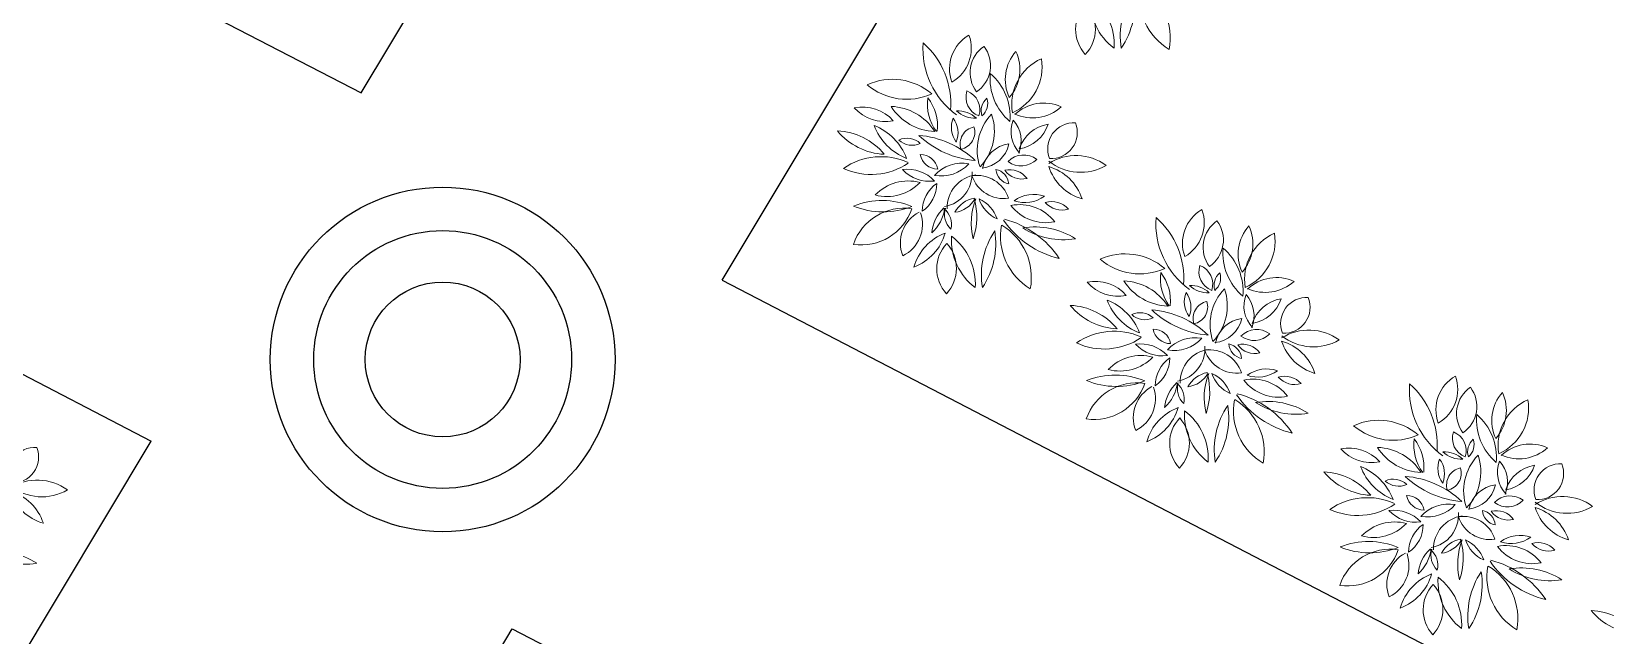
# Model space of a CAD drawing. Header units: millimetres. Extents: x 587797 to 2274247, y 1711 to 439204.
# Drawn here: x 2023710 to 2046969, y 330955 to 339884 of the extents above; entities that cross this region are included whole.
import ezdxf

# ---------------------------------------------------------------- set-up
doc = ezdxf.new("R2010")
doc.units = ezdxf.units.MM
doc.layers.add('finiture', color=7, linetype='Continuous', lineweight=20)

msp = doc.modelspace()

# ---------------------------------------------------------------- linework, layer by layer
for p, q in [((2028579.47, 338978.388), (2037467.158, 353753.559)), ((2033914.043, 336206.629), (2042694.832, 350826.684)), ((2011734.069, 347686.216), (2028579.47, 338978.388)), ((2007022.373, 343417.543), (2025480.697, 333826.891)), ((2033914.043, 336206.629), (2060408.55, 322460.865)), ((2016699.908, 319206.835), (2025480.697, 333826.891)), ((2021927.582, 316279.961), (2030815.27, 331055.131)), ((2030815.27, 331055.131), (2057680.301, 317117.194))]:
    msp.add_line(p, q)
for radius in [2547.066, 1905.431, 1144.418]:
    msp.add_circle((2029785.87, 335035.313), radius)
at = {"layer": 'finiture'}
for centre, radius, start, end in [((2040985.102, 340393.614), 903.437, 169.5840442, 239.1601022), ((2039634.093, 339784.914), 903.437, 349.3480122, 58.9240712), ((2039687.814, 339912.977), 548.27, 136.8859672, 222.3226672), ((2038882.208, 339918.541), 548.27, 316.8859672, 42.3226672), ((2040234.978, 340337.122), 877.678, 176.3189122, 233.0898182), ((2038832.011, 339691.7), 877.678, 356.3189122, 53.0898182), ((2040966.512, 339821.49), 1167.491, 146.1549402, 189.2106112), ((2038844.417, 340284.85), 1167.491, 326.1549402, 9.2106112), ((2037850.653, 339332.76), 575.026, 120.0128832, 200.0354962), ((2037022.801, 339633.677), 575.026, 300.0128832, 20.0354962), ((2038081.563, 339622.272), 1198.988, 175.6138802, 234.1810692), ((2036096.174, 338811.965), 1198.988, 355.6138802, 48.7903282), ((2038050.399, 339274.967), 470.192, 124.2051322, 217.0701022), ((2037410.911, 339380.402), 470.192, 304.2051322, 37.0701022), ((2038729.679, 339172.054), 630.348, 138.5011792, 205.0112442), ((2037686.331, 339323.217), 630.348, 318.5011792, 25.0112442), ((2038936.995, 338802.358), 742.903, 114.0346432, 189.4112722), ((2037901.515, 339359.372), 742.903, 294.0346432, 9.4112722), ((2036429.297, 338276.919), 899.811, 49.4549072, 114.2762642), ((2038710.361, 339187.24), 835.986, 174.8882522, 229.5327912), ((2037335.135, 338625.726), 835.986, 354.8882522, 49.5327912), ((2036644.27, 339780.924), 899.811, 229.4549072, 294.2762642), ((2037639.39, 338811.706), 690.516, 172.4820782, 216.0604832), ((2036408.314, 338479.968), 690.516, 354.1020192, 37.6804242), ((2037811.608, 338911.269), 293.054, 161.4860162, 249.3344302), ((2037430.298, 338730.126), 293.054, 341.4860162, 69.3344302), ((2037986.266, 338711.903), 242.807, 130.6866572, 198.0312722), ((2037597.092, 338820.862), 242.807, 310.6866572, 18.0312722), ((2035987.946, 338155.17), 612.696, 41.7480502, 101.2709752), ((2036325.315, 339164.018), 612.696, 221.7480502, 281.2709752), ((2037086.355, 339204.8), 799.914, 212.4227522, 267.9385742), ((2036382.362, 337976.521), 799.914, 32.4227522, 87.9385742), ((2037398.342, 338310.797), 399.903, 46.7119692, 92.8743762), ((2037652.489, 339001.293), 399.903, 226.7119692, 272.8743762), ((2038449.358, 338130.562), 764.588, 136.2398752, 199.0321132), ((2037174.348, 338410.052), 764.588, 316.2398752, 19.0321132), ((2038502.036, 339233.373), 626.787, 245.0936362, 312.3794812), ((2038667.083, 338198.885), 626.787, 65.7502472, 133.0360922), ((2035845.843, 337702.754), 852.076, 20.9058342, 68.2643142), ((2036957.371, 338798.298), 852.076, 200.9058342, 248.2643142), ((2037667.63, 338466.729), 364.235, 157.8161752, 216.5716662), ((2037037.834, 338387.235), 364.235, 337.8161752, 36.5716662), ((2037688.401, 338221.907), 255.724, 101.7678622, 197.9841602), ((2037393.017, 338393.3), 255.724, 281.7678622, 17.9841602), ((2038648.422, 338407.046), 464.51, 158.8653362, 223.5765942), ((2037870.11, 338263.544), 464.51, 337.3165672, 42.0278252), ((2038223.067, 338680.124), 537.843, 278.9366862, 341.7742222), ((2038817.478, 337980.593), 537.843, 98.9366862, 161.7742222), ((2039112.388, 338147.434), 385.997, 86.6007762, 201.8100952), ((2038776.907, 338389.341), 385.997, 266.6007762, 21.8100952), ((2035576.114, 337464.792), 951.478, 39.3530902, 87.4744862), ((2036353.773, 339018.675), 951.478, 219.3530902, 267.4744862), ((2036648.442, 338020.146), 286.649, 46.9916322, 115.3519022), ((2036721.23, 338488.802), 286.649, 226.9916322, 295.3519022), ((2036712.629, 336980.108), 1372.189, 46.5437642, 85.4625772), ((2037764.975, 339344.068), 1372.189, 226.5437642, 265.4625772), ((2037707.873, 338318.115), 456.356, 275.9945162, 347.6764672), ((2038209.271, 337767.752), 456.356, 96.9926362, 168.6745882), ((2036264.807, 337054.617), 978.566, 65.8594782, 124.6377862), ((2036844.935, 337804.399), 260.064, 10.1273202, 90.4647752), ((2037098.837, 338110.183), 260.064, 190.1273202, 270.4647752), ((2038371.001, 337736.986), 321.719, 52.8815032, 135.8607872), ((2038334.266, 338217.566), 321.719, 232.8815032, 315.8607872), ((2039144.754, 337293.923), 755.764, 53.7979332, 122.2262832), ((2039211.789, 338557.443), 755.764, 231.6997852, 300.1281342), ((2036117.923, 338748.59), 978.566, 245.2736062, 304.0519142), ((2036654.24, 337302.701), 544.065, 42.9410212, 97.6635152), ((2036979.972, 338212.548), 544.065, 222.9410212, 277.6635152), ((2037463.54, 337385.364), 553.02, 79.7760162, 137.9179062), ((2037151.255, 338300.233), 553.02, 259.7760162, 317.9179062), ((2037115.983, 337779.753), 493.102, 280.2006852, 3.6567052), ((2037733.455, 337276.035), 493.102, 97.9298722, 181.3858922), ((2037678.174, 337262.092), 495.118, 18.3307972, 98.1862602), ((2038077.668, 337907.881), 495.118, 198.3307972, 278.1862602), ((2037913.382, 337612.348), 236.939, 4.3553202, 78.0821742), ((2038198.566, 337862.173), 236.939, 184.3553202, 258.0821742), ((2038166.604, 337524.285), 316.114, 36.2304682, 103.6461322), ((2038347.017, 338018.31), 316.114, 216.2304682, 283.6461322), ((2039437.4, 338113.7), 732.285, 198.1136342, 253.8509222), ((2038537.73, 337182.641), 732.285, 18.1136342, 73.8509222), ((2036351.712, 338123.643), 679.415, 255.1769142, 315.9428502), ((2036666.153, 336994.39), 679.415, 75.1769142, 135.9428502), ((2036583.601, 337639.007), 504.08, 304.9589982, 359.8487122), ((2037376.512, 337224.551), 504.08, 124.9589982, 179.8487122), ((2036602.869, 336479.218), 791.751, 81.5448302, 161.0007382), ((2035970.666, 337520.123), 791.751, 261.5448302, 341.0007382), ((2036281.501, 336237.045), 1147.623, 67.5620202, 111.6466142), ((2036296.193, 338364.475), 1147.623, 247.5620202, 291.6466142), ((2036615.424, 337346.581), 592.584, 311.9852062, 352.6556472), ((2037601.444, 336846.879), 592.584, 133.5937502, 174.2641912), ((2037007.657, 337033.464), 296.223, 346.2755532, 51.1830792), ((2037497.004, 337180.241), 296.223, 162.2093842, 227.1169102), ((2037717.05, 337020.494), 407.986, 100.3447392, 152.2063042), ((2037300.007, 337614.84), 407.986, 277.9071342, 329.7686992), ((2038578.952, 337051.773), 982.055, 158.6476812, 193.6982922), ((2036696.658, 337140.038), 982.055, 340.9321952, 15.9828052), ((2037504.54, 336950.714), 502.866, 18.7018602, 65.6965352), ((2038187.819, 337570.256), 502.866, 198.7018602, 245.6965352), ((2038314.37, 336674.104), 650.627, 37.5537892, 101.6639052), ((2038698.638, 337707.857), 650.627, 217.5537892, 281.6639052), ((2038519.801, 336986.047), 490.22, 71.0013062, 126.1644432), ((2038390.11, 337845.331), 490.22, 251.0013062, 306.1644432), ((2038784.986, 337037.402), 331.365, 41.7841332, 106.5604412), ((2038937.624, 337575.819), 331.365, 221.7841332, 286.5604412), ((2037071.762, 336754.326), 521.999, 118.1920852, 201.0750502), ((2036354.956, 337035.353), 521.999, 296.1091902, 18.9921542), ((2039224.033, 337881.765), 1393.594, 214.4561582, 256.4372552), ((2037732.965, 335761.129), 1393.594, 33.3388722, 75.3199692), ((2041523.286, 337042.21), 1198.988, 175.6138802, 234.1810692), ((2039537.896, 336231.903), 1198.988, 355.6138802, 48.7903282), ((2041292.375, 336752.698), 575.026, 120.0128832, 200.0354962), ((2040464.524, 337053.615), 575.026, 300.0128832, 20.0354962), ((2041492.121, 336694.905), 470.192, 124.2051322, 217.0701022), ((2040852.633, 336800.34), 470.192, 304.2051322, 37.0701022), ((2036475.965, 337116.197), 766.216, 290.8542022, 343.9781372), ((2037485.185, 336188.696), 766.216, 110.8542022, 163.9781372), ((2038182.355, 336800.486), 877.678, 176.3189122, 233.0898182), ((2036779.388, 336155.064), 877.678, 356.3189122, 53.0898182), ((2038913.889, 336284.855), 1167.491, 146.1549402, 189.2106112), ((2036791.795, 336748.214), 1167.491, 326.1549402, 9.2106112), ((2038932.479, 336856.978), 903.437, 169.5840442, 239.1601022), ((2037581.471, 336248.279), 903.437, 349.3480122, 58.9240712), ((2038539.121, 335885.394), 1109.037, 57.4850192, 99.4232362), ((2038953.672, 337914.662), 1109.037, 237.4850192, 279.4232362), ((2042171.401, 336591.993), 630.348, 138.5011792, 205.0112442), ((2041128.054, 336743.155), 630.348, 318.5011792, 25.0112442), ((2042378.717, 336222.296), 742.903, 114.0346432, 189.4112722), ((2041343.237, 336779.31), 742.903, 294.0346432, 9.4112722), ((2037635.192, 336376.341), 548.27, 136.8859672, 222.3226672), ((2036829.586, 336381.905), 548.27, 316.8859672, 42.3226672), ((2039871.019, 335696.857), 899.811, 49.4549072, 114.2762642), ((2042152.083, 336607.178), 835.986, 174.8882522, 229.5327912), ((2040776.858, 336045.664), 835.986, 354.8882522, 49.5327912), ((2040085.992, 337200.862), 899.811, 229.4549072, 294.2762642), ((2041253.33, 336331.207), 293.054, 161.4860162, 249.3344302), ((2040872.02, 336150.065), 293.054, 341.4860162, 69.3344302), ((2039429.668, 335575.109), 612.696, 41.7480502, 101.2709752), ((2039767.037, 336583.956), 612.696, 221.7480502, 281.2709752), ((2040528.077, 336624.738), 799.914, 212.4227522, 267.9385742), ((2039824.084, 335396.459), 799.914, 32.4227522, 87.9385742), ((2041081.113, 336231.644), 690.516, 172.4820782, 216.0604832), ((2039850.036, 335899.906), 690.516, 354.1020192, 37.6804242), ((2040840.064, 335730.735), 399.903, 46.7119692, 92.8743762), ((2041094.211, 336421.232), 399.903, 226.7119692, 272.8743762), ((2041427.988, 336131.841), 242.807, 130.6866572, 198.0312722), ((2041038.814, 336240.801), 242.807, 310.6866572, 18.0312722), ((2041943.758, 336653.311), 626.787, 245.0936362, 312.3794812), ((2042108.805, 335618.823), 626.787, 65.7502472, 133.0360922), ((2039287.565, 335122.692), 852.076, 20.9058342, 68.2643142), ((2040399.093, 336218.236), 852.076, 200.9058342, 248.2643142), ((2041109.352, 335886.667), 364.235, 157.8161752, 216.5716662), ((2040479.556, 335807.173), 364.235, 337.8161752, 36.5716662), ((2041130.123, 335641.845), 255.724, 101.7678622, 197.9841602), ((2040834.739, 335813.238), 255.724, 281.7678622, 17.9841602), ((2041891.08, 335550.5), 764.588, 136.2398752, 199.0321132), ((2040616.071, 335829.99), 764.588, 316.2398752, 19.0321132), ((2042090.144, 335826.984), 464.51, 158.8653362, 223.5765942), ((2041311.832, 335683.482), 464.51, 337.3165672, 42.0278252), ((2041664.789, 336100.063), 537.843, 278.9366862, 341.7742222), ((2042259.201, 335400.531), 537.843, 98.9366862, 161.7742222), ((2042554.11, 335567.372), 385.997, 86.6007762, 201.8100952), ((2042218.63, 335809.28), 385.997, 266.6007762, 21.8100952), ((2039017.836, 334884.73), 951.478, 39.3530902, 87.4744862), ((2039795.495, 336438.614), 951.478, 219.3530902, 267.4744862), ((2040090.164, 335440.084), 286.649, 46.9916322, 115.3519022), ((2040162.952, 335908.74), 286.649, 226.9916322, 295.3519022), ((2041206.697, 336764.007), 1372.189, 226.5437642, 265.4625772), ((2040154.351, 334400.046), 1372.189, 46.5437642, 85.4625772), ((2041149.595, 335738.053), 456.356, 275.9945162, 347.6764672), ((2041650.993, 335187.691), 456.356, 96.9926362, 168.6745882), ((2039706.529, 334474.556), 978.566, 65.8594782, 124.6377862), ((2040286.657, 335224.338), 260.064, 10.1273202, 90.4647752), ((2040540.559, 335530.122), 260.064, 190.1273202, 270.4647752), ((2041812.723, 335156.924), 321.719, 52.8815032, 135.8607872), ((2041775.988, 335637.505), 321.719, 232.8815032, 315.8607872), ((2042586.476, 334713.862), 755.764, 53.7979332, 122.2262832), ((2039559.646, 336168.529), 978.566, 245.2736062, 304.0519142), ((2040095.962, 334722.639), 544.065, 42.9410212, 97.6635152), ((2040421.694, 335632.486), 544.065, 222.9410212, 277.6635152), ((2040592.977, 335720.171), 553.02, 259.7760162, 317.9179062), ((2040905.262, 334805.302), 553.02, 79.7760162, 137.9179062), ((2040557.705, 335199.691), 493.102, 280.2006852, 3.6567052), ((2041175.177, 334695.973), 493.102, 97.9298722, 181.3858922), ((2041119.896, 334682.03), 495.118, 18.3307972, 98.1862602), ((2041519.39, 335327.819), 495.118, 198.3307972, 278.1862602), ((2041355.104, 335032.287), 236.939, 4.3553202, 78.0821742), ((2041640.288, 335282.111), 236.939, 184.3553202, 258.0821742), ((2041608.326, 334944.224), 316.114, 36.2304682, 103.6461322), ((2041788.739, 335438.248), 316.114, 216.2304682, 283.6461322), ((2042879.122, 335533.639), 732.285, 198.1136342, 253.8509222), ((2041979.452, 334602.58), 732.285, 18.1136342, 73.8509222), ((2042653.512, 335977.381), 755.764, 231.6997852, 300.1281342), ((2039793.434, 335543.581), 679.415, 255.1769142, 315.9428502), ((2040107.875, 334414.328), 679.415, 75.1769142, 135.9428502), ((2040025.324, 335058.945), 504.08, 304.9589982, 359.8487122), ((2040818.234, 334644.489), 504.08, 124.9589982, 179.8487122), ((2039723.223, 333656.983), 1147.623, 67.5620202, 111.6466142), ((2039737.916, 335784.413), 1147.623, 247.5620202, 291.6466142), ((2041158.772, 334440.432), 407.986, 100.3447392, 152.2063042), ((2040741.729, 335034.779), 407.986, 277.9071342, 329.7686992), ((2042020.675, 334471.711), 982.055, 158.6476812, 193.6982922), ((2040138.381, 334559.976), 982.055, 340.9321952, 15.9828052), ((2040946.262, 334370.652), 502.866, 18.7018602, 65.6965352), ((2041629.541, 334990.194), 502.866, 198.7018602, 245.6965352), ((2041756.093, 334094.042), 650.627, 37.5537892, 101.6639052), ((2042140.36, 335127.795), 650.627, 217.5537892, 281.6639052), ((2041961.524, 334405.985), 490.22, 71.0013062, 126.1644432), ((2041831.832, 335265.269), 490.22, 251.0013062, 306.1644432), ((2042226.708, 334457.34), 331.365, 41.7841332, 106.5604412), ((2042379.346, 334995.757), 331.365, 221.7841332, 286.5604412), ((2045038.407, 334292.431), 575.026, 120.0128832, 200.0354962), ((2044210.555, 334593.348), 575.026, 300.0128832, 20.0354962), ((2040044.591, 333899.156), 791.751, 81.5448302, 161.0007382), ((2039412.388, 334940.061), 791.751, 261.5448302, 341.0007382), ((2040513.484, 334174.265), 521.999, 118.1920852, 201.0750502), ((2039796.678, 334455.292), 521.999, 296.1091902, 18.9921542), ((2041043.166, 334266.817), 592.584, 133.5937502, 174.2641912), ((2040057.146, 334766.52), 592.584, 311.9852062, 352.6556472), ((2040449.379, 334453.402), 296.223, 346.2755532, 51.1830792), ((2040938.727, 334600.179), 296.223, 162.2093842, 227.1169102), ((2042665.756, 335301.704), 1393.594, 214.4561582, 256.4372552), ((2041174.687, 333181.067), 1393.594, 33.3388722, 75.3199692), ((2045269.317, 334581.943), 1198.988, 175.6138802, 234.1810692), ((2043283.928, 333771.636), 1198.988, 355.6138802, 48.7903282), ((2045238.153, 334234.638), 470.192, 124.2051322, 217.0701022), ((2044598.665, 334340.073), 470.192, 304.2051322, 37.0701022), ((2045917.433, 334131.725), 630.348, 138.5011792, 205.0112442), ((2044874.085, 334282.888), 630.348, 318.5011792, 25.0112442), ((2040926.907, 333608.635), 766.216, 110.8542022, 163.9781372), ((2039917.687, 334536.135), 766.216, 290.8542022, 343.9781372), ((2041624.078, 334220.425), 877.678, 176.3189122, 233.0898182), ((2040221.11, 333575.002), 877.678, 356.3189122, 53.0898182), ((2042355.611, 333704.793), 1167.491, 146.1549402, 189.2106112), ((2040233.517, 334168.153), 1167.491, 326.1549402, 9.2106112), ((2042374.201, 334276.917), 903.437, 169.5840442, 239.1601022), ((2041023.193, 333668.217), 903.437, 349.3480122, 58.9240712), ((2041980.843, 333305.332), 1109.037, 57.4850192, 99.4232362), ((2042395.394, 335334.6), 1109.037, 237.4850192, 279.4232362), ((2046124.749, 333762.029), 742.903, 114.0346432, 189.4112722), ((2045089.269, 334319.043), 742.903, 294.0346432, 9.4112722), ((2041076.914, 333796.28), 548.27, 136.8859672, 222.3226672), ((2040271.308, 333801.843), 548.27, 316.8859672, 42.3226672), ((2043617.051, 333236.59), 899.811, 49.4549072, 114.2762642), ((2043832.024, 334740.595), 899.811, 229.4549072, 294.2762642), ((2045898.115, 334146.911), 835.986, 174.8882522, 229.5327912), ((2044522.889, 333585.397), 835.986, 354.8882522, 49.5327912), ((2044827.144, 333771.377), 690.516, 172.4820782, 216.0604832), ((2043596.068, 333439.639), 690.516, 354.1020192, 37.6804242), ((2044999.362, 333870.94), 293.054, 161.4860162, 249.3344302), ((2044618.052, 333689.797), 293.054, 341.4860162, 69.3344302), ((2045174.02, 333671.574), 242.807, 130.6866572, 198.0312722), ((2044784.846, 333780.533), 242.807, 310.6866572, 18.0312722), ((2045854.837, 333158.556), 626.787, 65.7502472, 133.0360922), ((2023764.237, 333350.747), 385.997, 86.6007762, 201.8100952), ((2023428.756, 333592.654), 385.997, 266.6007762, 21.8100952), ((2043175.7, 333114.841), 612.696, 41.7480502, 101.2709752), ((2043513.069, 334123.689), 612.696, 221.7480502, 281.2709752), ((2044274.109, 334164.471), 799.914, 212.4227522, 267.9385742), ((2043570.116, 332936.192), 799.914, 32.4227522, 87.9385742), ((2044855.384, 333426.4), 364.235, 157.8161752, 216.5716662), ((2044225.588, 333346.906), 364.235, 337.8161752, 36.5716662), ((2044586.096, 333270.468), 399.903, 46.7119692, 92.8743762), ((2044840.243, 333960.965), 399.903, 226.7119692, 272.8743762), ((2045637.112, 333090.233), 764.588, 136.2398752, 199.0321132), ((2044362.103, 333369.723), 764.588, 316.2398752, 19.0321132), ((2045689.79, 334193.044), 626.787, 245.0936362, 312.3794812), ((2042763.868, 332424.463), 951.478, 39.3530902, 87.4744862), ((2043541.527, 333978.346), 951.478, 219.3530902, 267.4744862), ((2043033.597, 332662.425), 852.076, 20.9058342, 68.2643142), ((2044145.125, 333757.969), 852.076, 200.9058342, 248.2643142), ((2043900.383, 331939.779), 1372.189, 46.5437642, 85.4625772), ((2044952.729, 334303.739), 1372.189, 226.5437642, 265.4625772), ((2044876.155, 333181.578), 255.724, 101.7678622, 197.9841602), ((2044580.771, 333352.971), 255.724, 281.7678622, 17.9841602), ((2045836.176, 333366.717), 464.51, 158.8653362, 223.5765942), ((2045057.864, 333223.215), 464.51, 337.3165672, 42.0278252), ((2045410.821, 333639.795), 537.843, 278.9366862, 341.7742222), ((2046005.232, 332940.264), 537.843, 98.9366862, 161.7742222), ((2046300.142, 333107.105), 385.997, 86.6007762, 201.8100952), ((2045964.662, 333349.012), 385.997, 266.6007762, 21.8100952), ((2024089.249, 333317.013), 732.285, 198.1136342, 253.8509222), ((2023189.579, 332385.954), 732.285, 18.1136342, 73.8509222), ((2023796.603, 332497.236), 755.764, 53.7979332, 122.2262832), ((2023863.638, 333760.755), 755.764, 231.6997852, 300.1281342), ((2043836.196, 332979.817), 286.649, 46.9916322, 115.3519022), ((2043908.984, 333448.473), 286.649, 226.9916322, 295.3519022), ((2044895.627, 333277.786), 456.356, 275.9945162, 347.6764672), ((2045397.025, 332727.423), 456.356, 96.9926362, 168.6745882), ((2043452.561, 332014.288), 978.566, 65.8594782, 124.6377862), ((2043305.678, 333708.261), 978.566, 245.2736062, 304.0519142), ((2044032.689, 332764.07), 260.064, 10.1273202, 90.4647752), ((2044286.591, 333069.854), 260.064, 190.1273202, 270.4647752), ((2044651.294, 332345.035), 553.02, 79.7760162, 137.9179062), ((2044339.009, 333259.904), 553.02, 259.7760162, 317.9179062), ((2045558.755, 332696.657), 321.719, 52.8815032, 135.8607872), ((2045522.02, 333177.237), 321.719, 232.8815032, 315.8607872), ((2046625.154, 333073.371), 732.285, 198.1136342, 253.8509222), ((2045725.484, 332142.312), 732.285, 18.1136342, 73.8509222), ((2046332.508, 332253.595), 755.764, 53.7979332, 122.2262832), ((2046399.544, 333517.114), 755.764, 231.6997852, 300.1281342), ((2043539.466, 333083.314), 679.415, 255.1769142, 315.9428502), ((2043853.907, 331954.061), 679.415, 75.1769142, 135.9428502), ((2043841.994, 332262.372), 544.065, 42.9410212, 97.6635152), ((2044167.726, 333172.219), 544.065, 222.9410212, 277.6635152), ((2044303.737, 332739.424), 493.102, 280.2006852, 3.6567052), ((2044921.209, 332235.706), 493.102, 97.9298722, 181.3858922), ((2044865.928, 332221.763), 495.118, 18.3307972, 98.1862602), ((2045265.422, 332867.552), 495.118, 198.3307972, 278.1862602), ((2045101.136, 332572.019), 236.939, 4.3553202, 78.0821742), ((2045386.32, 332821.844), 236.939, 184.3553202, 258.0821742), ((2045354.358, 332483.956), 316.114, 36.2304682, 103.6461322), ((2045534.771, 332977.981), 316.114, 216.2304682, 283.6461322), ((2043771.355, 332598.678), 504.08, 304.9589982, 359.8487122), ((2044564.266, 332184.222), 504.08, 124.9589982, 179.8487122), ((2044904.804, 331980.165), 407.986, 100.3447392, 152.2063042), ((2045707.555, 331945.718), 490.22, 71.0013062, 126.1644432), ((2045577.864, 332805.002), 490.22, 251.0013062, 306.1644432), ((2023190.97, 331088.707), 1109.037, 57.4850192, 99.4232362), ((2023605.521, 333117.975), 1109.037, 237.4850192, 279.4232362), ((2043790.623, 331438.889), 791.751, 81.5448302, 161.0007382), ((2043158.42, 332479.794), 791.751, 261.5448302, 341.0007382), ((2043469.255, 331196.716), 1147.623, 67.5620202, 111.6466142), ((2043483.947, 333324.146), 1147.623, 247.5620202, 291.6466142), ((2044259.516, 331713.997), 521.999, 118.1920852, 201.0750502), ((2043542.71, 331995.024), 521.999, 296.1091902, 18.9921542), ((2044789.198, 331806.55), 592.584, 133.5937502, 174.2641912), ((2043803.178, 332306.252), 592.584, 311.9852062, 352.6556472), ((2044195.411, 331993.135), 296.223, 346.2755532, 51.1830792), ((2044684.758, 332139.912), 296.223, 162.2093842, 227.1169102), ((2044487.761, 332574.511), 407.986, 277.9071342, 329.7686992), ((2045766.706, 332011.444), 982.055, 158.6476812, 193.6982922), ((2043884.412, 332099.709), 982.055, 340.9321952, 15.9828052), ((2044692.294, 331910.385), 502.866, 18.7018602, 65.6965352), ((2045375.573, 332529.927), 502.866, 198.7018602, 245.6965352), ((2045502.124, 331633.775), 650.627, 37.5537892, 101.6639052), ((2045886.392, 332667.528), 650.627, 217.5537892, 281.6639052), ((2045972.74, 331997.073), 331.365, 41.7841332, 106.5604412), ((2046125.378, 332535.49), 331.365, 221.7841332, 286.5604412), ((2046120.233, 331816.649), 903.437, 169.5840442, 239.1601022), ((2044769.225, 331207.95), 903.437, 349.3480122, 58.9240712), ((2046411.787, 332841.436), 1393.594, 214.4561582, 256.4372552), ((2044920.719, 330720.8), 1393.594, 33.3388722, 75.3199692), ((2045726.875, 330845.065), 1109.037, 57.4850192, 99.4232362), ((2046141.426, 332874.333), 1109.037, 237.4850192, 279.4232362), ((2043663.719, 332075.868), 766.216, 290.8542022, 343.9781372), ((2044672.939, 331148.368), 766.216, 110.8542022, 163.9781372), ((2044822.946, 331336.013), 548.27, 136.8859672, 222.3226672), ((2044017.34, 331341.576), 548.27, 316.8859672, 42.3226672), ((2045370.109, 331760.157), 877.678, 176.3189122, 233.0898182), ((2043967.142, 331114.735), 877.678, 356.3189122, 53.0898182), ((2046101.643, 331244.526), 1167.491, 146.1549402, 189.2106112), ((2043979.549, 331707.885), 1167.491, 326.1549402, 9.2106112), ((2047492.815, 331928.115), 951.478, 219.3530902, 267.4744862), ((2046715.156, 330374.232), 951.478, 39.3530902, 87.4744862)]:
    msp.add_arc(centre, radius, start, end, dxfattribs=at)

doc.saveas('drawing.dxf')
